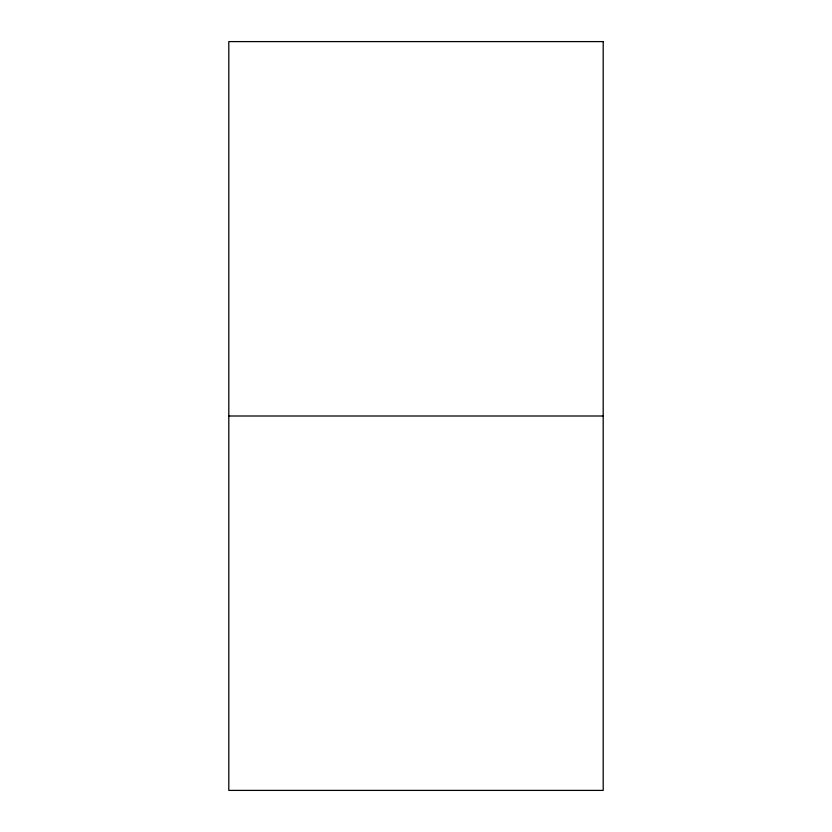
<?xml version="1.0" encoding="UTF-8"?>
<svg xmlns="http://www.w3.org/2000/svg" width="832" height="832" viewBox="0 0 832 832"><rect width="100%" height="100%" fill="white"/><g stroke="black" fill="none" stroke-linecap="round" stroke-linejoin="round"><path stroke-width="1.25" d="M228.8 416L603.2 416M603.2 41.6L228.8 41.6L228.8 790.4L603.2 790.4L603.2 41.6"/></g></svg>
